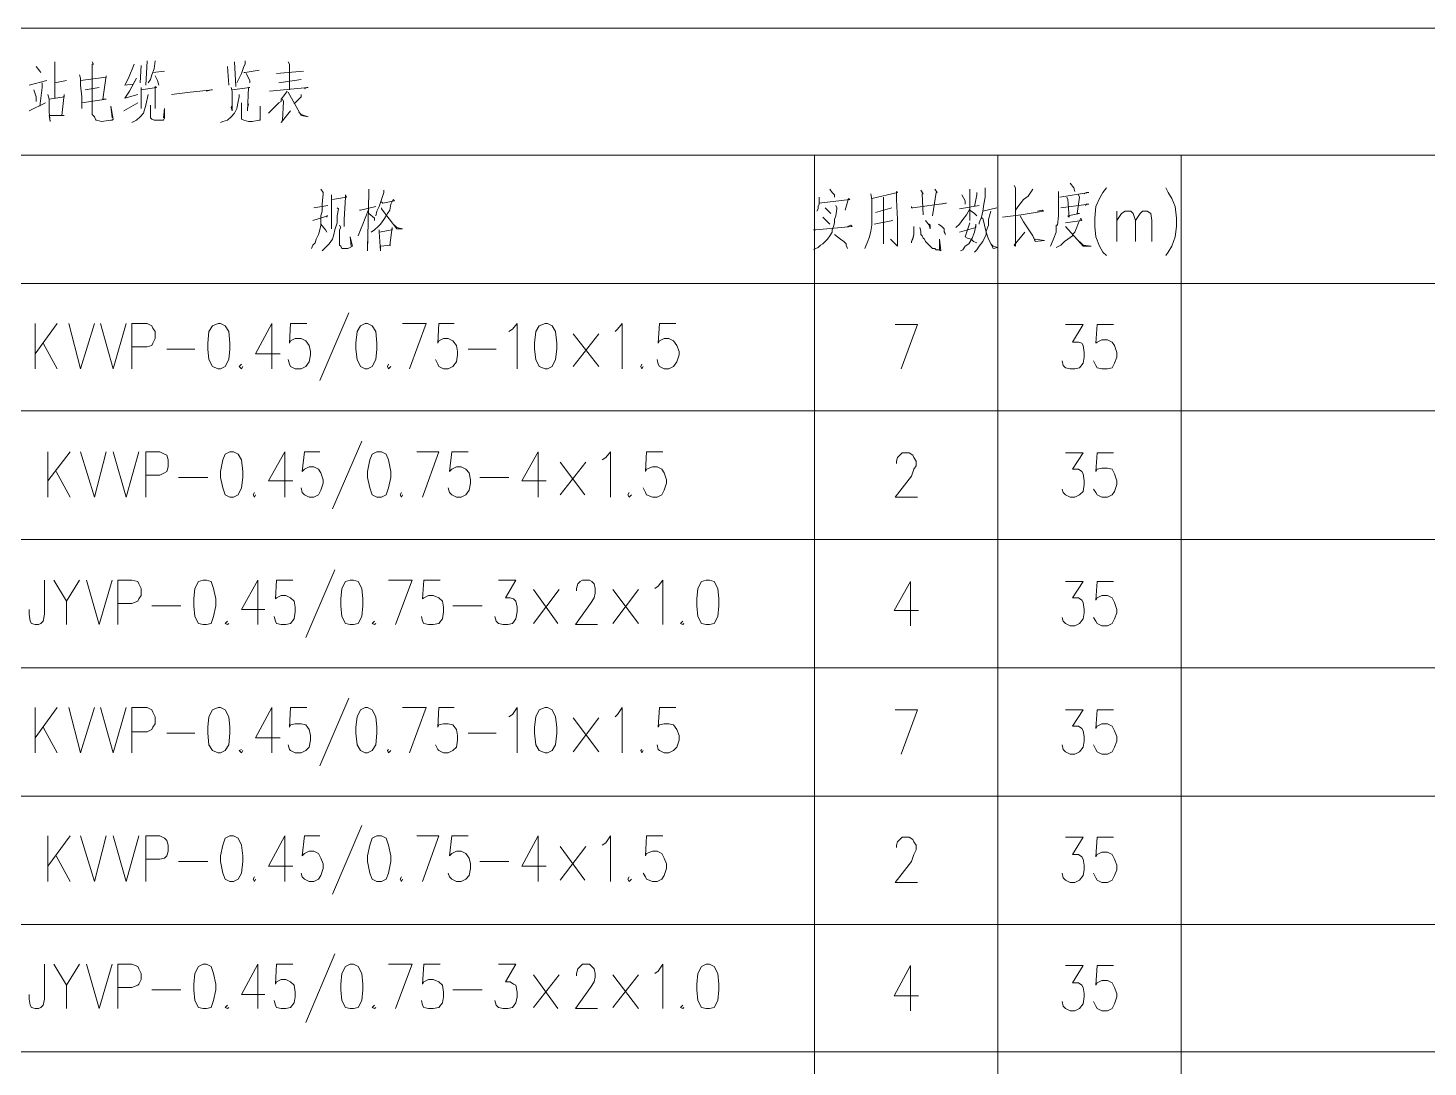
# Model space of a CAD drawing. Header units: millimetres. Extents: x 201 to 11482, y -7821 to 251.
# Drawn here: x 3396.4 to 3472.6, y -6773.3 to -6716.8 of the extents above; entities that cross this region are included whole.
import ezdxf

# ---------------------------------------------------------------- set-up
doc = ezdxf.new("R2010")
doc.units = ezdxf.units.MM

msp = doc.modelspace()

# ---------------------------------------------------------------- linework, layer by layer
at = {"color": 0, "lineweight": 18}
for points in [[(3548.745, -6723.713), (3548.745, -6716.792), (3240.008, -6716.792), (3240.008, -6723.713), (3548.745, -6723.713)], [(3397.869, -6718.633), (3397.869, -6718.824), (3397.869, -6720.602)], [(3399.901, -6718.633), (3399.964, -6718.76), (3399.901, -6718.76), (3399.901, -6719.395), (3399.901, -6720.665), (3399.901, -6721.237), (3399.901, -6721.491), (3400.028, -6721.618), (3400.091, -6721.808), (3400.155, -6721.808), (3400.409, -6721.872), (3400.917, -6721.808), (3400.98, -6721.808), (3401.044, -6721.745), (3400.917, -6721.046), (3400.98, -6721.681)], [(3402.187, -6718.76), (3401.869, -6719.522), (3401.679, -6719.903), (3401.679, -6719.903), (3402.123, -6719.84), (3402.314, -6719.522), (3401.933, -6720.221), (3401.679, -6720.602), (3401.679, -6720.602), (3402.377, -6720.411)], [(3402.885, -6718.57), (3402.822, -6719.903)], [(3403.33, -6718.57), (3403.266, -6719.014), (3403.139, -6719.332), (3403.076, -6719.586), (3402.949, -6719.776)], [(3407.648, -6718.633), (3407.711, -6719.967)], [(3408.219, -6718.57), (3408.219, -6718.76), (3408.156, -6718.887), (3408.029, -6719.268), (3407.902, -6719.522), (3407.775, -6719.776)], [(3410.569, -6718.633), (3410.632, -6718.76), (3410.632, -6720.157)], [(3396.853, -6718.887), (3397.043, -6719.141), (3397.107, -6719.205)], [(3399.202, -6719.332), (3399.266, -6719.522), (3399.266, -6719.903), (3399.329, -6720.538), (3399.329, -6720.538), (3399.329, -6721.173), (3399.329, -6720.856), (3400.663, -6720.665), (3400.472, -6720.665), (3400.663, -6719.395), (3400.663, -6719.459), (3399.266, -6719.649)], [(3402.568, -6718.824), (3402.504, -6719.776)], [(3403.203, -6719.205), (3403.838, -6719.141)], [(3403.33, -6719.395), (3403.457, -6719.649), (3403.52, -6719.903)], [(3407.267, -6718.887), (3407.33, -6719.903)], [(3408.156, -6719.205), (3408.219, -6719.205), (3408.981, -6719.078)], [(3408.283, -6719.268), (3408.473, -6719.649), (3408.473, -6719.776)], [(3409.934, -6719.268), (3411.394, -6719.141)], [(3396.472, -6719.903), (3397.424, -6719.649)], [(3396.726, -6720.157), (3396.853, -6720.538), (3396.853, -6720.792)], [(3397.17, -6719.776), (3397.17, -6720.03), (3397.043, -6721.046)], [(3397.869, -6719.776), (3398.504, -6719.649)], [(3399.52, -6720.157), (3400.282, -6720.03)], [(3402.568, -6720.157), (3403.393, -6720.03), (3403.33, -6719.967), (3403.33, -6721.173)], [(3402.568, -6720.03), (3402.568, -6720.157), (3402.568, -6720.792), (3402.568, -6720.856), (3402.568, -6721.173)], [(3404.219, -6720.411), (3405.235, -6720.284), (3406.441, -6720.157), (3406.378, -6720.157), (3406.124, -6720.221)], [(3407.457, -6720.03), (3407.521, -6720.221), (3407.521, -6721.3), (3407.457, -6721.11), (3407.521, -6720.983)], [(3407.521, -6720.157), (3408.473, -6720.03), (3408.41, -6720.03), (3408.346, -6721.3), (3408.346, -6721.173), (3408.41, -6720.919)], [(3410.505, -6720.221), (3410.378, -6720.411), (3410.188, -6720.665), (3410.188, -6720.792), (3410.061, -6720.856), (3409.934, -6720.983), (3409.743, -6721.173), (3409.616, -6721.3), (3409.489, -6721.427)], [(3409.553, -6720.221), (3411.648, -6720.03), (3411.585, -6720.03), (3411.458, -6720.094)], [(3410.061, -6719.776), (3411.267, -6719.586)], [(3410.569, -6720.284), (3411.267, -6721.554), (3411.648, -6721.618), (3411.267, -6721.491), (3411.14, -6721.364)], [(3396.472, -6721.3), (3397.361, -6720.856)], [(3397.488, -6720.411), (3397.551, -6720.665), (3397.551, -6721.364), (3397.615, -6721.872), (3397.551, -6721.554), (3398.377, -6721.554), (3398.25, -6721.554), (3398.377, -6720.411), (3398.377, -6720.538), (3397.551, -6720.665)], [(3401.615, -6721.3), (3402.377, -6720.856)], [(3402.949, -6720.411), (3402.822, -6720.983), (3402.695, -6721.427), (3402.504, -6721.618), (3402.314, -6721.808), (3402.06, -6721.935)], [(3403.076, -6720.983), (3403.076, -6721.554), (3403.076, -6721.681), (3403.139, -6721.745), (3403.266, -6721.808), (3403.457, -6721.808), (3403.647, -6721.808), (3403.774, -6721.808), (3403.838, -6721.681), (3403.838, -6721.173), (3403.774, -6721.681)], [(3407.902, -6720.411), (3407.902, -6720.538), (3407.838, -6720.792), (3407.775, -6721.173), (3407.648, -6721.427), (3407.457, -6721.618), (3407.267, -6721.808), (3407.013, -6721.872), (3406.886, -6721.935)], [(3408.029, -6720.856), (3408.029, -6720.919), (3408.029, -6720.983), (3408.029, -6721.491), (3408.029, -6721.681), (3408.029, -6721.745), (3408.156, -6721.808), (3408.41, -6721.872), (3408.6, -6721.872), (3408.981, -6721.808), (3409.045, -6721.808), (3409.045, -6721.046), (3409.045, -6721.808)], [(3410.251, -6720.665), (3410.315, -6720.792), (3410.251, -6721.808), (3410.188, -6721.935), (3410.696, -6721.3)], [(3411.267, -6720.411), (3411.267, -6720.538), (3410.886, -6720.919)], [(3389.36, -6730.698), (3439.207, -6730.698), (3439.207, -6723.713)], [(3439.207, -6730.698), (3449.177, -6730.698), (3449.177, -6723.713)], [(3449.177, -6730.698), (3459.146, -6730.698), (3459.146, -6723.713)], [(3459.146, -6730.698), (3548.745, -6730.698), (3548.745, -6723.713)], [(3412.347, -6725.555), (3412.474, -6725.745), (3412.474, -6725.809), (3412.41, -6726.38), (3412.41, -6726.761), (3412.347, -6727.015), (3412.347, -6727.269), (3412.347, -6727.523), (3412.283, -6727.777), (3412.22, -6728.031), (3412.093, -6728.285), (3412.029, -6728.476), (3411.902, -6728.603), (3411.839, -6728.793)], [(3414.95, -6725.555), (3414.95, -6725.745), (3414.887, -6728.92), (3414.887, -6728.793), (3414.887, -6728.412)], [(3415.776, -6725.618), (3415.776, -6725.745), (3415.649, -6726.126), (3415.522, -6726.507), (3415.395, -6726.761), (3415.331, -6727.015)], [(3440.033, -6725.555), (3440.16, -6725.745), (3440.287, -6725.872), (3440.287, -6725.999)], [(3444.986, -6725.618), (3445.113, -6725.809), (3445.049, -6725.809), (3445.113, -6726.952)], [(3445.748, -6725.555), (3445.875, -6725.745), (3445.811, -6725.745), (3445.621, -6727.015)], [(3447.653, -6725.555), (3447.653, -6725.745), (3447.653, -6727.269), (3447.653, -6727.015), (3447.653, -6726.888)], [(3448.478, -6725.491), (3448.478, -6725.618), (3448.478, -6725.999), (3448.415, -6726.38), (3448.351, -6726.761), (3448.288, -6727.079), (3448.161, -6727.396), (3448.161, -6727.46)], [(3450.066, -6725.364), (3450.129, -6725.491), (3450.129, -6728.666), (3450.066, -6728.603), (3450.637, -6727.904)], [(3451.082, -6725.555), (3450.828, -6725.936), (3450.574, -6726.126), (3450.32, -6726.444), (3450.129, -6726.698)], [(3453.114, -6725.237), (3453.304, -6725.491), (3453.368, -6725.682)], [(3455.082, -6725.491), (3454.892, -6725.745), (3454.701, -6726.063), (3454.511, -6726.507), (3454.447, -6727.142), (3454.447, -6727.587), (3454.511, -6728.158), (3454.701, -6728.666), (3454.892, -6728.984), (3455.082, -6729.174)], [(3458.321, -6725.491), (3458.448, -6725.745), (3458.638, -6726.063), (3458.829, -6726.507), (3458.892, -6727.142), (3458.892, -6727.587), (3458.829, -6728.158), (3458.638, -6728.666), (3458.448, -6728.984), (3458.321, -6729.174)], [(3412.918, -6725.872), (3412.918, -6726.063), (3412.918, -6727.46), (3412.918, -6727.714), (3412.918, -6727.587), (3412.918, -6727.333)], [(3412.982, -6726.126), (3413.744, -6725.999), (3413.68, -6725.872), (3413.68, -6725.999), (3413.617, -6727.206), (3413.617, -6727.587), (3413.617, -6727.46), (3413.617, -6727.333)], [(3415.649, -6726.253), (3415.712, -6726.317), (3416.347, -6726.19), (3416.284, -6726.126), (3416.157, -6726.38), (3416.093, -6726.698), (3415.966, -6726.888), (3415.903, -6727.015), (3415.776, -6727.206), (3415.585, -6727.46), (3415.458, -6727.587), (3415.268, -6727.777), (3415.077, -6727.904)], [(3439.461, -6725.999), (3439.461, -6726.253), (3439.461, -6726.38), (3439.398, -6726.507), (3439.398, -6726.634), (3439.334, -6726.761)], [(3439.461, -6726.317), (3441.112, -6726.126), (3441.049, -6726.063), (3440.858, -6726.698)], [(3442.255, -6725.809), (3442.319, -6726.126), (3442.319, -6726.444), (3442.319, -6727.015), (3442.319, -6727.523), (3442.255, -6727.841), (3442.192, -6728.158), (3442.065, -6728.476), (3442.001, -6728.603), (3441.938, -6728.793)], [(3442.319, -6726.063), (3443.716, -6725.745), (3443.652, -6725.682), (3443.652, -6726.126), (3443.716, -6727.206), (3443.716, -6727.777), (3443.716, -6727.904), (3443.716, -6728.285), (3443.716, -6728.539), (3443.716, -6728.666), (3443.335, -6728.285), (3443.652, -6728.603)], [(3442.954, -6725.999), (3442.954, -6728.158), (3442.954, -6728.539), (3442.954, -6728.349), (3442.954, -6728.031)], [(3444.478, -6726.507), (3444.478, -6726.571), (3444.541, -6726.571), (3446.383, -6726.317), (3446.319, -6726.317), (3446.065, -6726.38)], [(3447.208, -6725.872), (3447.399, -6726.19), (3447.399, -6726.38)], [(3448.034, -6725.745), (3448.034, -6725.872), (3447.907, -6726.507)], [(3452.479, -6725.682), (3452.479, -6726.063), (3452.479, -6726.571), (3452.479, -6727.015), (3452.415, -6727.523), (3452.352, -6727.523), (3452.352, -6727.904), (3452.225, -6728.222), (3452.098, -6728.539), (3452.034, -6728.666)], [(3452.542, -6725.999), (3454.13, -6725.745), (3454.003, -6725.745), (3453.876, -6725.809)], [(3452.606, -6726.571), (3454.13, -6726.38), (3454.003, -6726.38), (3453.939, -6726.444)], [(3452.923, -6725.999), (3452.987, -6726.126), (3453.05, -6727.079), (3452.987, -6727.015), (3453.622, -6726.888), (3453.495, -6726.888), (3453.622, -6725.999), (3453.558, -6725.872)], [(3411.902, -6727.269), (3412.728, -6727.015), (3412.664, -6727.015), (3412.664, -6727.079)], [(3411.966, -6726.571), (3412.728, -6726.444)], [(3413.236, -6726.571), (3413.299, -6726.634), (3413.236, -6727.015), (3413.236, -6727.396), (3413.109, -6727.777), (3413.045, -6728.031), (3412.982, -6728.285), (3412.791, -6728.539), (3412.664, -6728.666), (3412.537, -6728.793), (3412.41, -6728.92)], [(3414.95, -6726.634), (3414.76, -6727.142), (3414.633, -6727.46), (3414.506, -6727.777), (3414.379, -6728.095)], [(3414.442, -6726.698), (3414.506, -6726.698), (3415.331, -6726.507)], [(3414.95, -6726.888), (3415.268, -6727.142), (3415.268, -6727.269)], [(3415.649, -6726.571), (3415.649, -6726.634), (3416.474, -6727.714), (3416.792, -6727.714), (3416.474, -6727.65), (3416.347, -6727.523)], [(3440.35, -6726.444), (3440.414, -6726.571), (3440.414, -6726.634), (3440.35, -6727.015), (3440.287, -6727.206), (3440.287, -6727.396), (3440.223, -6727.587), (3440.16, -6727.777), (3440.16, -6727.904), (3440.033, -6728.095), (3439.906, -6728.285), (3439.779, -6728.412), (3439.652, -6728.539), (3439.525, -6728.603), (3439.398, -6728.73), (3439.271, -6728.793), (3439.144, -6728.857)], [(3439.652, -6727.079), (3439.842, -6727.269), (3439.969, -6727.396), (3440.033, -6727.46)], [(3439.779, -6726.571), (3439.969, -6726.761), (3440.033, -6726.825), (3440.096, -6726.888)], [(3443.398, -6726.571), (3442.509, -6726.825)], [(3447.653, -6726.634), (3447.462, -6726.952), (3447.272, -6727.206), (3447.081, -6727.46), (3446.891, -6727.65)], [(3447.081, -6726.634), (3448.161, -6726.444)], [(3447.653, -6726.698), (3447.907, -6726.888), (3448.034, -6727.015)], [(3448.796, -6726.761), (3448.669, -6727.206), (3448.669, -6727.523), (3448.542, -6727.841), (3448.542, -6728.031), (3448.351, -6728.412), (3448.161, -6728.666), (3448.034, -6728.857), (3447.907, -6728.984)], [(3448.288, -6727.142), (3448.351, -6727.142), (3448.542, -6727.904), (3448.669, -6728.285), (3448.859, -6728.666), (3448.923, -6728.793), (3449.177, -6728.73), (3448.923, -6728.666), (3448.796, -6728.539)], [(3448.351, -6726.761), (3449.113, -6726.571)], [(3449.431, -6727.079), (3450.447, -6726.952), (3451.653, -6726.761), (3451.59, -6726.698), (3451.336, -6726.761)], [(3450.383, -6727.015), (3450.574, -6727.333), (3450.828, -6727.714), (3451.082, -6728.095), (3451.209, -6728.412), (3451.717, -6728.349), (3451.209, -6728.285)], [(3452.86, -6727.396), (3453.749, -6727.269), (3453.685, -6727.142), (3453.558, -6727.396), (3453.431, -6727.714), (3453.368, -6727.904), (3453.241, -6728.031), (3453.241, -6728.095), (3452.987, -6728.285), (3452.796, -6728.412), (3452.606, -6728.603), (3452.352, -6728.73)], [(3455.654, -6727.269), (3455.908, -6726.888), (3456.098, -6726.761), (3456.416, -6726.761), (3456.543, -6726.888), (3456.67, -6727.269), (3456.67, -6728.412)], [(3455.654, -6728.412), (3455.654, -6726.761)], [(3456.67, -6727.269), (3456.924, -6726.888), (3457.051, -6726.761), (3457.305, -6726.761), (3457.495, -6726.888), (3457.559, -6727.269), (3457.559, -6728.412)], [(3412.347, -6727.46), (3412.601, -6727.777), (3412.664, -6727.904)], [(3413.363, -6727.523), (3413.426, -6727.65), (3413.363, -6727.777), (3413.363, -6728.539), (3413.363, -6728.603), (3413.426, -6728.666), (3413.49, -6728.793), (3413.553, -6728.793), (3413.807, -6728.793), (3413.934, -6728.73), (3414.061, -6728.666), (3413.934, -6728.158), (3413.998, -6728.666)], [(3415.522, -6727.777), (3415.522, -6727.904), (3415.585, -6728.92), (3415.585, -6728.666), (3416.157, -6728.603), (3416.093, -6728.603), (3416.22, -6727.65), (3416.22, -6727.777), (3415.522, -6727.904)], [(3439.144, -6727.777), (3439.271, -6727.777), (3439.271, -6727.777), (3441.239, -6727.587), (3441.176, -6727.523), (3440.985, -6727.587)], [(3442.446, -6727.46), (3443.462, -6727.269)], [(3444.605, -6727.587), (3444.605, -6727.841), (3444.605, -6728.031), (3444.541, -6728.285), (3444.478, -6728.412), (3444.478, -6728.476), (3444.478, -6728.412), (3444.541, -6728.222), (3444.605, -6728.031)], [(3444.922, -6727.65), (3444.986, -6727.841), (3444.986, -6728.031), (3445.049, -6728.095), (3445.113, -6728.222), (3445.176, -6728.285), (3445.24, -6728.412), (3445.303, -6728.476), (3445.43, -6728.603), (3445.494, -6728.666), (3445.621, -6728.793), (3445.748, -6728.793), (3445.811, -6728.857), (3445.938, -6728.857), (3446.065, -6728.92), (3446.002, -6728.285), (3446.002, -6728.857), (3445.938, -6728.857)], [(3445.24, -6727.269), (3445.43, -6727.523), (3445.494, -6727.714), (3445.494, -6727.523), (3445.43, -6727.46)], [(3445.938, -6727.46), (3446.129, -6727.587), (3446.256, -6727.714), (3446.256, -6727.904), (3446.319, -6728.031), (3446.256, -6727.841), (3446.256, -6727.714)], [(3447.081, -6727.904), (3447.97, -6727.65), (3447.97, -6727.46), (3447.97, -6727.523), (3447.907, -6727.904), (3447.78, -6728.222), (3447.589, -6728.539), (3447.399, -6728.666), (3447.272, -6728.857), (3447.145, -6728.92)], [(3447.653, -6727.396), (3447.399, -6728.158), (3447.526, -6728.222), (3447.716, -6728.285), (3447.843, -6728.412), (3448.034, -6728.476)], [(3452.86, -6727.587), (3452.86, -6727.587), (3453.812, -6728.666), (3454.257, -6728.666), (3453.812, -6728.603), (3453.622, -6728.412)], [(3440.287, -6728.031), (3440.604, -6728.285), (3440.795, -6728.412), (3440.922, -6728.539), (3440.922, -6728.603), (3440.985, -6728.793)], [(3451.082, -6728.095), (3451.209, -6728.349)], [(3389.36, -6737.62), (3439.207, -6737.62), (3439.207, -6730.698)], [(3439.207, -6737.62), (3449.177, -6737.62), (3449.177, -6730.698)], [(3449.177, -6737.62), (3459.146, -6737.62), (3459.146, -6730.698)], [(3459.146, -6737.62), (3548.745, -6737.62), (3548.745, -6730.698)], [(3413.871, -6732.286), (3412.283, -6735.969)], [(3397.996, -6732.857), (3396.789, -6734.508)], [(3396.789, -6735.334), (3396.789, -6732.857)], [(3398.631, -6732.857), (3399.266, -6735.334), (3400.028, -6732.857)], [(3400.345, -6732.857), (3401.044, -6735.334), (3401.742, -6732.857)], [(3402.06, -6735.334), (3402.06, -6732.857), (3402.885, -6732.857), (3403.139, -6732.984), (3403.203, -6733.111), (3403.33, -6733.302), (3403.33, -6733.683), (3403.203, -6733.937), (3403.139, -6734.064), (3402.885, -6734.127), (3402.06, -6734.127)], [(3406.759, -6732.857), (3406.441, -6732.984), (3406.251, -6733.302), (3406.187, -6733.937), (3406.187, -6734.254), (3406.251, -6734.826), (3406.441, -6735.207), (3406.759, -6735.334), (3406.886, -6735.334), (3407.14, -6735.207), (3407.33, -6734.826), (3407.394, -6734.254), (3407.394, -6733.937), (3407.33, -6733.302), (3407.14, -6732.984), (3406.886, -6732.857), (3406.759, -6732.857)], [(3409.68, -6735.334), (3409.68, -6732.857), (3408.791, -6734.508), (3410.124, -6734.508)], [(3411.585, -6732.857), (3410.696, -6732.857), (3410.632, -6733.937), (3410.696, -6733.81), (3410.95, -6733.683), (3411.267, -6733.683), (3411.521, -6733.81), (3411.712, -6734.064), (3411.775, -6734.381), (3411.775, -6734.572), (3411.712, -6734.953), (3411.521, -6735.207), (3411.267, -6735.334), (3410.95, -6735.334), (3410.696, -6735.207), (3410.632, -6735.08), (3410.569, -6734.826)], [(3414.76, -6732.857), (3414.506, -6732.984), (3414.315, -6733.302), (3414.252, -6733.937), (3414.252, -6734.254), (3414.315, -6734.826), (3414.506, -6735.207), (3414.76, -6735.334), (3414.887, -6735.334), (3415.141, -6735.207), (3415.331, -6734.826), (3415.395, -6734.254), (3415.395, -6733.937), (3415.331, -6733.302), (3415.141, -6732.984), (3414.887, -6732.857), (3414.76, -6732.857)], [(3416.792, -6732.857), (3418.062, -6732.857), (3417.173, -6735.334)], [(3419.586, -6732.857), (3418.76, -6732.857), (3418.697, -6733.937), (3418.76, -6733.81), (3419.014, -6733.683), (3419.268, -6733.683), (3419.522, -6733.81), (3419.713, -6734.064), (3419.776, -6734.381), (3419.776, -6734.572), (3419.713, -6734.953), (3419.522, -6735.207), (3419.268, -6735.334), (3419.014, -6735.334), (3418.76, -6735.207), (3418.697, -6735.08), (3418.57, -6734.826)], [(3422.57, -6733.302), (3422.761, -6733.175), (3423.015, -6732.857), (3423.015, -6735.334)], [(3424.539, -6732.857), (3424.221, -6732.984), (3424.031, -6733.302), (3423.967, -6733.937), (3423.967, -6734.254), (3424.031, -6734.826), (3424.221, -6735.207), (3424.539, -6735.334), (3424.666, -6735.334), (3424.92, -6735.207), (3425.11, -6734.826), (3425.174, -6734.254), (3425.174, -6733.937), (3425.11, -6733.302), (3424.92, -6732.984), (3424.666, -6732.857), (3424.539, -6732.857)], [(3428.349, -6733.302), (3428.476, -6733.175), (3428.73, -6732.857), (3428.73, -6735.334)], [(3431.651, -6732.857), (3430.762, -6732.857), (3430.698, -6733.937), (3430.762, -6733.81), (3431.016, -6733.683), (3431.27, -6733.683), (3431.524, -6733.81), (3431.714, -6734.064), (3431.841, -6734.381), (3431.841, -6734.572), (3431.714, -6734.953), (3431.524, -6735.207), (3431.27, -6735.334), (3431.016, -6735.334), (3430.762, -6735.207), (3430.698, -6735.08), (3430.635, -6734.826)], [(3443.589, -6732.921), (3444.795, -6732.921), (3443.906, -6735.334)], [(3452.86, -6732.921), (3453.812, -6732.921), (3453.241, -6733.873), (3453.558, -6733.873), (3453.749, -6733.937), (3453.812, -6734.064), (3453.876, -6734.445), (3453.876, -6734.699), (3453.812, -6735.016), (3453.622, -6735.27), (3453.368, -6735.334), (3453.114, -6735.334), (3452.86, -6735.27), (3452.733, -6735.143), (3452.669, -6734.889)], [(3455.463, -6732.921), (3454.574, -6732.921), (3454.511, -6733.937), (3454.574, -6733.873), (3454.828, -6733.746), (3455.146, -6733.746), (3455.4, -6733.873), (3455.527, -6734.064), (3455.654, -6734.445), (3455.654, -6734.699), (3455.527, -6735.016), (3455.4, -6735.27), (3455.146, -6735.334), (3454.828, -6735.334), (3454.574, -6735.27), (3454.511, -6735.143), (3454.384, -6734.889)], [(3397.234, -6733.937), (3397.996, -6735.334)], [(3426.063, -6733.429), (3427.46, -6735.207)], [(3426.063, -6735.207), (3427.46, -6733.429)], [(3403.965, -6734.254), (3405.489, -6734.254)], [(3420.348, -6734.254), (3421.872, -6734.254)], [(3408.029, -6735.08), (3407.902, -6735.207), (3408.029, -6735.334), (3408.092, -6735.207)], [(3416.03, -6735.08), (3415.966, -6735.207), (3416.03, -6735.334), (3416.157, -6735.207)], [(3429.809, -6735.08), (3429.746, -6735.207), (3429.809, -6735.334), (3429.873, -6735.207)], [(3389.36, -6744.605), (3439.207, -6744.605), (3439.207, -6737.62)], [(3439.207, -6744.605), (3449.177, -6744.605), (3449.177, -6737.62)], [(3449.177, -6744.605), (3459.146, -6744.605), (3459.146, -6737.62)], [(3459.146, -6744.605), (3548.745, -6744.605), (3548.745, -6737.62)], [(3414.569, -6739.271), (3412.982, -6742.954)], [(3398.694, -6739.842), (3397.488, -6741.43)], [(3397.488, -6742.319), (3397.488, -6739.842)], [(3399.266, -6739.842), (3400.028, -6742.319), (3400.663, -6739.842)], [(3401.044, -6739.842), (3401.742, -6742.319), (3402.441, -6739.842)], [(3402.822, -6742.319), (3402.822, -6739.842), (3403.584, -6739.842), (3403.838, -6739.969), (3403.965, -6740.033), (3404.028, -6740.287), (3404.028, -6740.668), (3403.965, -6740.922), (3403.838, -6740.985), (3403.584, -6741.112), (3402.822, -6741.112)], [(3407.394, -6739.842), (3407.14, -6739.969), (3407.013, -6740.287), (3406.886, -6740.922), (3406.886, -6741.239), (3407.013, -6741.811), (3407.14, -6742.192), (3407.394, -6742.319), (3407.584, -6742.319), (3407.838, -6742.192), (3408.029, -6741.811), (3408.092, -6741.239), (3408.092, -6740.922), (3408.029, -6740.287), (3407.838, -6739.969), (3407.584, -6739.842), (3407.394, -6739.842)], [(3410.378, -6742.319), (3410.378, -6739.842), (3409.489, -6741.43), (3410.823, -6741.43)], [(3412.283, -6739.842), (3411.458, -6739.842), (3411.331, -6740.922), (3411.458, -6740.795), (3411.712, -6740.668), (3411.966, -6740.668), (3412.22, -6740.795), (3412.347, -6740.985), (3412.474, -6741.366), (3412.474, -6741.557), (3412.347, -6741.938), (3412.22, -6742.192), (3411.966, -6742.319), (3411.712, -6742.319), (3411.458, -6742.192), (3411.331, -6742.065), (3411.267, -6741.811)], [(3415.395, -6739.842), (3415.141, -6739.969), (3415.014, -6740.287), (3414.887, -6740.922), (3414.887, -6741.239), (3415.014, -6741.811), (3415.141, -6742.192), (3415.395, -6742.319), (3415.649, -6742.319), (3415.903, -6742.192), (3416.03, -6741.811), (3416.157, -6741.239), (3416.157, -6740.922), (3416.03, -6740.287), (3415.903, -6739.969), (3415.649, -6739.842), (3415.395, -6739.842)], [(3417.554, -6739.842), (3418.76, -6739.842), (3417.871, -6742.319)], [(3420.348, -6739.842), (3419.459, -6739.842), (3419.332, -6740.922), (3419.459, -6740.795), (3419.713, -6740.668), (3419.967, -6740.668), (3420.221, -6740.795), (3420.411, -6740.985), (3420.475, -6741.366), (3420.475, -6741.557), (3420.411, -6741.938), (3420.221, -6742.192), (3419.967, -6742.319), (3419.713, -6742.319), (3419.459, -6742.192), (3419.332, -6742.065), (3419.268, -6741.811)], [(3424.158, -6742.319), (3424.158, -6739.842), (3423.269, -6741.43), (3424.602, -6741.43)], [(3427.65, -6740.287), (3427.841, -6740.16), (3428.095, -6739.842), (3428.095, -6742.319)], [(3430.952, -6739.842), (3430.063, -6739.842), (3430, -6740.922), (3430.063, -6740.795), (3430.381, -6740.668), (3430.635, -6740.668), (3430.889, -6740.795), (3431.016, -6740.985), (3431.143, -6741.366), (3431.143, -6741.557), (3431.016, -6741.938), (3430.889, -6742.192), (3430.635, -6742.319), (3430.381, -6742.319), (3430.063, -6742.192), (3430, -6742.065), (3429.873, -6741.811)], [(3443.652, -6740.477), (3443.652, -6740.35), (3443.716, -6740.16), (3443.843, -6740.033), (3443.97, -6739.906), (3444.351, -6739.906), (3444.541, -6740.033), (3444.605, -6740.16), (3444.732, -6740.35), (3444.732, -6740.604), (3444.605, -6740.795), (3444.478, -6741.176), (3443.589, -6742.319), (3444.795, -6742.319)], [(3452.86, -6739.906), (3453.812, -6739.906), (3453.241, -6740.795), (3453.558, -6740.795), (3453.749, -6740.922), (3453.812, -6741.049), (3453.876, -6741.43), (3453.876, -6741.62), (3453.812, -6742.001), (3453.622, -6742.192), (3453.368, -6742.319), (3453.114, -6742.319), (3452.86, -6742.192), (3452.733, -6742.065), (3452.669, -6741.874)], [(3455.463, -6739.906), (3454.574, -6739.906), (3454.511, -6740.922), (3454.574, -6740.795), (3454.828, -6740.731), (3455.146, -6740.731), (3455.4, -6740.795), (3455.527, -6741.049), (3455.654, -6741.43), (3455.654, -6741.62), (3455.527, -6742.001), (3455.4, -6742.192), (3455.146, -6742.319), (3454.828, -6742.319), (3454.574, -6742.192), (3454.511, -6742.065), (3454.384, -6741.874)], [(3425.364, -6740.414), (3426.698, -6742.192)], [(3425.364, -6742.192), (3426.761, -6740.414)], [(3397.932, -6740.922), (3398.694, -6742.319)], [(3404.6, -6741.239), (3406.187, -6741.239)], [(3420.983, -6741.239), (3422.57, -6741.239)], [(3408.727, -6742.065), (3408.664, -6742.192), (3408.727, -6742.319), (3408.791, -6742.192)], [(3416.728, -6742.065), (3416.665, -6742.192), (3416.728, -6742.319), (3416.792, -6742.192)], [(3429.111, -6742.065), (3429.047, -6742.192), (3429.111, -6742.319), (3429.238, -6742.192)], [(3439.207, -6744.605), (3439.207, -6751.59), (3449.177, -6751.59)], [(3449.177, -6744.605), (3449.177, -6751.59), (3459.146, -6751.59), (3459.146, -6744.605)], [(3459.146, -6751.59), (3548.745, -6751.59), (3548.745, -6744.605)], [(3397.297, -6746.827), (3397.297, -6748.669), (3397.234, -6749.05), (3397.107, -6749.177), (3396.98, -6749.24), (3396.789, -6749.24), (3396.599, -6749.177), (3396.535, -6749.05), (3396.472, -6748.669), (3396.472, -6748.415)], [(3397.805, -6746.827), (3398.504, -6747.97), (3399.202, -6746.827)], [(3399.583, -6746.827), (3400.282, -6749.24), (3400.98, -6746.827)], [(3401.298, -6749.24), (3401.298, -6746.827), (3402.06, -6746.827), (3402.377, -6746.891), (3402.441, -6747.018), (3402.568, -6747.272), (3402.568, -6747.653), (3402.441, -6747.843), (3402.377, -6747.97), (3402.06, -6748.097), (3401.298, -6748.097)], [(3405.933, -6746.827), (3405.679, -6746.891), (3405.489, -6747.272), (3405.425, -6747.843), (3405.425, -6748.224), (3405.489, -6748.796), (3405.679, -6749.177), (3405.933, -6749.24), (3406.124, -6749.24), (3406.378, -6749.177), (3406.505, -6748.796), (3406.632, -6748.224), (3406.632, -6747.843), (3406.505, -6747.272), (3406.378, -6746.891), (3406.124, -6746.827), (3405.933, -6746.827)], [(3408.918, -6749.24), (3408.918, -6746.827), (3408.029, -6748.415), (3409.299, -6748.415)], [(3410.823, -6746.827), (3409.934, -6746.827), (3409.87, -6747.843), (3409.934, -6747.78), (3410.188, -6747.653), (3410.442, -6747.653), (3410.696, -6747.78), (3410.886, -6747.97), (3410.95, -6748.288), (3410.95, -6748.542), (3410.886, -6748.923), (3410.696, -6749.177), (3410.442, -6749.24), (3410.188, -6749.24), (3409.934, -6749.177), (3409.87, -6749.05), (3409.807, -6748.796)], [(3413.109, -6746.256), (3411.521, -6749.939)], [(3413.934, -6746.827), (3413.68, -6746.891), (3413.49, -6747.272), (3413.426, -6747.843), (3413.426, -6748.224), (3413.49, -6748.796), (3413.68, -6749.177), (3413.934, -6749.24), (3414.125, -6749.24), (3414.379, -6749.177), (3414.569, -6748.796), (3414.633, -6748.224), (3414.633, -6747.843), (3414.569, -6747.272), (3414.379, -6746.891), (3414.125, -6746.827), (3413.934, -6746.827)], [(3416.03, -6746.827), (3417.3, -6746.827), (3416.411, -6749.24)], [(3418.824, -6746.827), (3417.935, -6746.827), (3417.871, -6747.843), (3417.935, -6747.78), (3418.189, -6747.653), (3418.443, -6747.653), (3418.76, -6747.78), (3418.951, -6747.97), (3419.014, -6748.288), (3419.014, -6748.542), (3418.951, -6748.923), (3418.76, -6749.177), (3418.443, -6749.24), (3418.189, -6749.24), (3417.935, -6749.177), (3417.871, -6749.05), (3417.808, -6748.796)], [(3421.999, -6746.827), (3422.951, -6746.827), (3422.38, -6747.78), (3422.634, -6747.78), (3422.824, -6747.843), (3422.951, -6747.97), (3423.015, -6748.288), (3423.015, -6748.542), (3422.951, -6748.923), (3422.761, -6749.177), (3422.507, -6749.24), (3422.253, -6749.24), (3421.999, -6749.177), (3421.872, -6749.05), (3421.808, -6748.796)], [(3426.253, -6747.399), (3426.253, -6747.272), (3426.317, -6747.018), (3426.444, -6746.891), (3426.571, -6746.827), (3426.952, -6746.827), (3427.079, -6746.891), (3427.206, -6747.018), (3427.269, -6747.272), (3427.269, -6747.526), (3427.206, -6747.78), (3427.015, -6748.097), (3426.19, -6749.24), (3427.396, -6749.24)], [(3430.508, -6747.272), (3430.698, -6747.145), (3430.952, -6746.827), (3430.952, -6749.24)], [(3433.302, -6746.827), (3433.048, -6746.891), (3432.857, -6747.272), (3432.794, -6747.843), (3432.794, -6748.224), (3432.857, -6748.796), (3433.048, -6749.177), (3433.302, -6749.24), (3433.492, -6749.24), (3433.746, -6749.177), (3433.937, -6748.796), (3434, -6748.224), (3434, -6747.843), (3433.937, -6747.272), (3433.746, -6746.891), (3433.492, -6746.827), (3433.302, -6746.827)], [(3444.414, -6749.304), (3444.414, -6746.891), (3443.525, -6748.478), (3444.859, -6748.478)], [(3452.86, -6746.891), (3453.812, -6746.891), (3453.241, -6747.78), (3453.558, -6747.78), (3453.749, -6747.907), (3453.812, -6748.034), (3453.876, -6748.415), (3453.876, -6748.605), (3453.812, -6748.923), (3453.622, -6749.177), (3453.368, -6749.304), (3453.114, -6749.304), (3452.86, -6749.177), (3452.733, -6749.05), (3452.669, -6748.859)], [(3455.463, -6746.891), (3454.574, -6746.891), (3454.511, -6747.907), (3454.574, -6747.78), (3454.828, -6747.653), (3455.146, -6747.653), (3455.4, -6747.78), (3455.527, -6748.034), (3455.654, -6748.415), (3455.654, -6748.605), (3455.527, -6748.923), (3455.4, -6749.177), (3455.146, -6749.304), (3454.828, -6749.304), (3454.574, -6749.177), (3454.511, -6749.05), (3454.384, -6748.859)], [(3423.904, -6747.335), (3425.237, -6749.177)], [(3423.904, -6749.177), (3425.301, -6747.335)], [(3428.222, -6747.335), (3429.619, -6749.177)], [(3428.222, -6749.177), (3429.619, -6747.335)], [(3398.504, -6747.97), (3398.504, -6749.24)], [(3403.139, -6748.224), (3404.727, -6748.224)], [(3419.522, -6748.224), (3421.11, -6748.224)], [(3407.267, -6749.05), (3407.14, -6749.177), (3407.267, -6749.24), (3407.33, -6749.177)], [(3415.268, -6749.05), (3415.141, -6749.177), (3415.268, -6749.24), (3415.331, -6749.177)], [(3432.032, -6749.05), (3431.905, -6749.177), (3432.032, -6749.24), (3432.095, -6749.177)], [(3389.36, -6751.59), (3439.207, -6751.59)], [(3389.36, -6751.59), (3389.36, -6758.575), (3439.207, -6758.575)], [(3439.207, -6751.59), (3439.207, -6758.575), (3449.177, -6758.575)], [(3449.177, -6751.59), (3449.177, -6758.575), (3459.146, -6758.575), (3459.146, -6751.59)], [(3459.146, -6758.575), (3548.745, -6758.575), (3548.745, -6751.59)], [(3397.996, -6753.749), (3396.789, -6755.4)], [(3396.789, -6756.225), (3396.789, -6753.749)], [(3398.631, -6753.749), (3399.266, -6756.225), (3400.028, -6753.749)], [(3400.345, -6753.749), (3401.044, -6756.225), (3401.742, -6753.749)], [(3402.06, -6756.225), (3402.06, -6753.749), (3402.885, -6753.749), (3403.139, -6753.876), (3403.203, -6754.003), (3403.33, -6754.257), (3403.33, -6754.638), (3403.203, -6754.828), (3403.139, -6754.955), (3402.885, -6755.082), (3402.06, -6755.082)], [(3406.759, -6753.749), (3406.441, -6753.876), (3406.251, -6754.257), (3406.187, -6754.828), (3406.187, -6755.146), (3406.251, -6755.781), (3406.441, -6756.098), (3406.759, -6756.225), (3406.886, -6756.225), (3407.14, -6756.098), (3407.33, -6755.781), (3407.394, -6755.146), (3407.394, -6754.828), (3407.33, -6754.257), (3407.14, -6753.876), (3406.886, -6753.749), (3406.759, -6753.749)], [(3409.68, -6756.225), (3409.68, -6753.749), (3408.791, -6755.4), (3410.124, -6755.4)], [(3411.585, -6753.749), (3410.696, -6753.749), (3410.632, -6754.828), (3410.696, -6754.701), (3410.95, -6754.638), (3411.267, -6754.638), (3411.521, -6754.701), (3411.712, -6754.955), (3411.775, -6755.273), (3411.775, -6755.527), (3411.712, -6755.908), (3411.521, -6756.098), (3411.267, -6756.225), (3410.95, -6756.225), (3410.696, -6756.098), (3410.632, -6756.035), (3410.569, -6755.781)], [(3413.871, -6753.241), (3412.283, -6756.924)], [(3414.76, -6753.749), (3414.506, -6753.876), (3414.315, -6754.257), (3414.252, -6754.828), (3414.252, -6755.146), (3414.315, -6755.781), (3414.506, -6756.098), (3414.76, -6756.225), (3414.887, -6756.225), (3415.141, -6756.098), (3415.331, -6755.781), (3415.395, -6755.146), (3415.395, -6754.828), (3415.331, -6754.257), (3415.141, -6753.876), (3414.887, -6753.749), (3414.76, -6753.749)], [(3416.792, -6753.749), (3418.062, -6753.749), (3417.173, -6756.225)], [(3419.586, -6753.749), (3418.76, -6753.749), (3418.697, -6754.828), (3418.76, -6754.701), (3419.014, -6754.638), (3419.268, -6754.638), (3419.522, -6754.701), (3419.713, -6754.955), (3419.776, -6755.273), (3419.776, -6755.527), (3419.713, -6755.908), (3419.522, -6756.098), (3419.268, -6756.225), (3419.014, -6756.225), (3418.76, -6756.098), (3418.697, -6756.035), (3418.57, -6755.781)], [(3422.57, -6754.257), (3422.761, -6754.13), (3423.015, -6753.749), (3423.015, -6756.225)], [(3424.539, -6753.749), (3424.221, -6753.876), (3424.031, -6754.257), (3423.967, -6754.828), (3423.967, -6755.146), (3424.031, -6755.781), (3424.221, -6756.098), (3424.539, -6756.225), (3424.666, -6756.225), (3424.92, -6756.098), (3425.11, -6755.781), (3425.174, -6755.146), (3425.174, -6754.828), (3425.11, -6754.257), (3424.92, -6753.876), (3424.666, -6753.749), (3424.539, -6753.749)], [(3428.349, -6754.257), (3428.476, -6754.13), (3428.73, -6753.749), (3428.73, -6756.225)], [(3431.651, -6753.749), (3430.762, -6753.749), (3430.698, -6754.828), (3430.762, -6754.701), (3431.016, -6754.638), (3431.27, -6754.638), (3431.524, -6754.701), (3431.714, -6754.955), (3431.841, -6755.273), (3431.841, -6755.527), (3431.714, -6755.908), (3431.524, -6756.098), (3431.27, -6756.225), (3431.016, -6756.225), (3430.762, -6756.098), (3430.698, -6756.035), (3430.635, -6755.781)], [(3426.063, -6754.32), (3427.46, -6756.162)], [(3426.063, -6756.162), (3427.46, -6754.32)], [(3443.589, -6753.876), (3444.795, -6753.876), (3443.906, -6756.289)], [(3452.86, -6753.876), (3453.812, -6753.876), (3453.241, -6754.765), (3453.558, -6754.765), (3453.749, -6754.892), (3453.812, -6755.019), (3453.876, -6755.336), (3453.876, -6755.59), (3453.812, -6755.908), (3453.622, -6756.162), (3453.368, -6756.289), (3453.114, -6756.289), (3452.86, -6756.162), (3452.733, -6756.035), (3452.669, -6755.781)], [(3455.463, -6753.876), (3454.574, -6753.876), (3454.511, -6754.892), (3454.574, -6754.765), (3454.828, -6754.638), (3455.146, -6754.638), (3455.4, -6754.765), (3455.527, -6755.019), (3455.654, -6755.336), (3455.654, -6755.59), (3455.527, -6755.908), (3455.4, -6756.162), (3455.146, -6756.289), (3454.828, -6756.289), (3454.574, -6756.162), (3454.511, -6756.035), (3454.384, -6755.781)], [(3397.234, -6754.828), (3397.996, -6756.225)], [(3403.965, -6755.146), (3405.489, -6755.146)], [(3420.348, -6755.146), (3421.872, -6755.146)], [(3408.029, -6756.035), (3407.902, -6756.098), (3408.029, -6756.225), (3408.092, -6756.098)], [(3416.03, -6756.035), (3415.966, -6756.098), (3416.03, -6756.225), (3416.157, -6756.098)], [(3429.809, -6756.035), (3429.746, -6756.098), (3429.809, -6756.225), (3429.873, -6756.098)], [(3389.36, -6758.575), (3389.36, -6765.56), (3439.207, -6765.56)], [(3439.207, -6758.575), (3439.207, -6765.56), (3449.177, -6765.56)], [(3449.177, -6758.575), (3449.177, -6765.56), (3459.146, -6765.56), (3459.146, -6758.575)], [(3459.146, -6765.56), (3548.745, -6765.56), (3548.745, -6758.575)], [(3414.569, -6760.162), (3412.982, -6763.909)], [(3398.694, -6760.734), (3397.488, -6762.385)], [(3397.488, -6763.21), (3397.488, -6760.734)], [(3399.266, -6760.734), (3400.028, -6763.21), (3400.663, -6760.734)], [(3401.044, -6760.734), (3401.742, -6763.21), (3402.441, -6760.734)], [(3402.822, -6763.21), (3402.822, -6760.734), (3403.584, -6760.734), (3403.838, -6760.861), (3403.965, -6760.988), (3404.028, -6761.242), (3404.028, -6761.559), (3403.965, -6761.813), (3403.838, -6761.94), (3403.584, -6762.004), (3402.822, -6762.004)], [(3407.394, -6760.734), (3407.14, -6760.861), (3407.013, -6761.242), (3406.886, -6761.813), (3406.886, -6762.131), (3407.013, -6762.766), (3407.14, -6763.083), (3407.394, -6763.21), (3407.584, -6763.21), (3407.838, -6763.083), (3408.029, -6762.766), (3408.092, -6762.131), (3408.092, -6761.813), (3408.029, -6761.242), (3407.838, -6760.861), (3407.584, -6760.734), (3407.394, -6760.734)], [(3410.378, -6763.21), (3410.378, -6760.734), (3409.489, -6762.385), (3410.823, -6762.385)], [(3412.283, -6760.734), (3411.458, -6760.734), (3411.331, -6761.813), (3411.458, -6761.686), (3411.712, -6761.559), (3411.966, -6761.559), (3412.22, -6761.686), (3412.347, -6761.94), (3412.474, -6762.258), (3412.474, -6762.512), (3412.347, -6762.893), (3412.22, -6763.083), (3411.966, -6763.21), (3411.712, -6763.21), (3411.458, -6763.083), (3411.331, -6762.956), (3411.267, -6762.766)], [(3415.395, -6760.734), (3415.141, -6760.861), (3415.014, -6761.242), (3414.887, -6761.813), (3414.887, -6762.131), (3415.014, -6762.766), (3415.141, -6763.083), (3415.395, -6763.21), (3415.649, -6763.21), (3415.903, -6763.083), (3416.03, -6762.766), (3416.157, -6762.131), (3416.157, -6761.813), (3416.03, -6761.242), (3415.903, -6760.861), (3415.649, -6760.734), (3415.395, -6760.734)], [(3417.554, -6760.734), (3418.76, -6760.734), (3417.871, -6763.21)], [(3420.348, -6760.734), (3419.459, -6760.734), (3419.332, -6761.813), (3419.459, -6761.686), (3419.713, -6761.559), (3419.967, -6761.559), (3420.221, -6761.686), (3420.411, -6761.94), (3420.475, -6762.258), (3420.475, -6762.512), (3420.411, -6762.893), (3420.221, -6763.083), (3419.967, -6763.21), (3419.713, -6763.21), (3419.459, -6763.083), (3419.332, -6762.956), (3419.268, -6762.766)], [(3424.158, -6763.21), (3424.158, -6760.734), (3423.269, -6762.385), (3424.602, -6762.385)], [(3425.364, -6761.305), (3426.698, -6763.147)], [(3425.364, -6763.147), (3426.761, -6761.305)], [(3427.65, -6761.242), (3427.841, -6761.115), (3428.095, -6760.734), (3428.095, -6763.21)], [(3430.952, -6760.734), (3430.063, -6760.734), (3430, -6761.813), (3430.063, -6761.686), (3430.381, -6761.559), (3430.635, -6761.559), (3430.889, -6761.686), (3431.016, -6761.94), (3431.143, -6762.258), (3431.143, -6762.512), (3431.016, -6762.893), (3430.889, -6763.083), (3430.635, -6763.21), (3430.381, -6763.21), (3430.063, -6763.083), (3430, -6762.956), (3429.873, -6762.766)], [(3443.652, -6761.369), (3443.652, -6761.242), (3443.716, -6761.051), (3443.843, -6760.924), (3443.97, -6760.797), (3444.351, -6760.797), (3444.541, -6760.924), (3444.605, -6761.051), (3444.732, -6761.242), (3444.732, -6761.496), (3444.605, -6761.75), (3444.478, -6762.131), (3443.589, -6763.274), (3444.795, -6763.274)], [(3452.86, -6760.797), (3453.812, -6760.797), (3453.241, -6761.75), (3453.558, -6761.75), (3453.749, -6761.877), (3453.812, -6762.004), (3453.876, -6762.321), (3453.876, -6762.575), (3453.812, -6762.893), (3453.622, -6763.147), (3453.368, -6763.274), (3453.114, -6763.274), (3452.86, -6763.147), (3452.733, -6763.02), (3452.669, -6762.766)], [(3455.463, -6760.797), (3454.574, -6760.797), (3454.511, -6761.877), (3454.574, -6761.75), (3454.828, -6761.623), (3455.146, -6761.623), (3455.4, -6761.75), (3455.527, -6762.004), (3455.654, -6762.321), (3455.654, -6762.575), (3455.527, -6762.893), (3455.4, -6763.147), (3455.146, -6763.274), (3454.828, -6763.274), (3454.574, -6763.147), (3454.511, -6763.02), (3454.384, -6762.766)], [(3397.932, -6761.813), (3398.694, -6763.21)], [(3404.6, -6762.131), (3406.187, -6762.131)], [(3420.983, -6762.131), (3422.57, -6762.131)], [(3408.727, -6762.956), (3408.664, -6763.083), (3408.727, -6763.21), (3408.791, -6763.083)], [(3416.728, -6762.956), (3416.665, -6763.083), (3416.728, -6763.21), (3416.792, -6763.083)], [(3429.111, -6762.956), (3429.047, -6763.083), (3429.111, -6763.21), (3429.238, -6763.083)], [(3389.36, -6765.56), (3389.36, -6772.481), (3439.207, -6772.481)], [(3439.207, -6765.56), (3439.207, -6772.481), (3449.177, -6772.481)], [(3449.177, -6765.56), (3449.177, -6772.481), (3459.146, -6772.481), (3459.146, -6765.56)], [(3459.146, -6772.481), (3548.745, -6772.481), (3548.745, -6765.56)], [(3413.109, -6767.147), (3411.521, -6770.894)], [(3397.297, -6767.719), (3397.297, -6769.624), (3397.234, -6769.941), (3397.107, -6770.068), (3396.98, -6770.132), (3396.789, -6770.132), (3396.599, -6770.068), (3396.535, -6769.941), (3396.472, -6769.624), (3396.472, -6769.37)], [(3397.805, -6767.719), (3398.504, -6768.862), (3399.202, -6767.719)], [(3399.583, -6767.719), (3400.282, -6770.132), (3400.98, -6767.719)], [(3401.298, -6770.132), (3401.298, -6767.719), (3402.06, -6767.719), (3402.377, -6767.846), (3402.441, -6767.973), (3402.568, -6768.227), (3402.568, -6768.544), (3402.441, -6768.798), (3402.377, -6768.862), (3402.06, -6768.989), (3401.298, -6768.989)], [(3405.933, -6767.719), (3405.679, -6767.846), (3405.489, -6768.227), (3405.425, -6768.798), (3405.425, -6769.116), (3405.489, -6769.687), (3405.679, -6770.068), (3405.933, -6770.132), (3406.124, -6770.132), (3406.378, -6770.068), (3406.505, -6769.687), (3406.632, -6769.116), (3406.632, -6768.798), (3406.505, -6768.227), (3406.378, -6767.846), (3406.124, -6767.719), (3405.933, -6767.719)], [(3408.918, -6770.132), (3408.918, -6767.719), (3408.029, -6769.37), (3409.299, -6769.37)], [(3410.823, -6767.719), (3409.934, -6767.719), (3409.87, -6768.798), (3409.934, -6768.671), (3410.188, -6768.544), (3410.442, -6768.544), (3410.696, -6768.671), (3410.886, -6768.862), (3410.95, -6769.243), (3410.95, -6769.497), (3410.886, -6769.814), (3410.696, -6770.068), (3410.442, -6770.132), (3410.188, -6770.132), (3409.934, -6770.068), (3409.87, -6769.941), (3409.807, -6769.687)], [(3413.934, -6767.719), (3413.68, -6767.846), (3413.49, -6768.227), (3413.426, -6768.798), (3413.426, -6769.116), (3413.49, -6769.687), (3413.68, -6770.068), (3413.934, -6770.132), (3414.125, -6770.132), (3414.379, -6770.068), (3414.569, -6769.687), (3414.633, -6769.116), (3414.633, -6768.798), (3414.569, -6768.227), (3414.379, -6767.846), (3414.125, -6767.719), (3413.934, -6767.719)], [(3416.03, -6767.719), (3417.3, -6767.719), (3416.411, -6770.132)], [(3418.824, -6767.719), (3417.935, -6767.719), (3417.871, -6768.798), (3417.935, -6768.671), (3418.189, -6768.544), (3418.443, -6768.544), (3418.76, -6768.671), (3418.951, -6768.862), (3419.014, -6769.243), (3419.014, -6769.497), (3418.951, -6769.814), (3418.76, -6770.068), (3418.443, -6770.132), (3418.189, -6770.132), (3417.935, -6770.068), (3417.871, -6769.941), (3417.808, -6769.687)], [(3421.999, -6767.719), (3422.951, -6767.719), (3422.38, -6768.671), (3422.634, -6768.671), (3422.824, -6768.798), (3422.951, -6768.862), (3423.015, -6769.243), (3423.015, -6769.497), (3422.951, -6769.814), (3422.761, -6770.068), (3422.507, -6770.132), (3422.253, -6770.132), (3421.999, -6770.068), (3421.872, -6769.941), (3421.808, -6769.687)], [(3423.904, -6768.29), (3425.237, -6770.132)], [(3423.904, -6770.068), (3425.301, -6768.29)], [(3426.253, -6768.354), (3426.253, -6768.227), (3426.317, -6767.973), (3426.444, -6767.846), (3426.571, -6767.719), (3426.952, -6767.719), (3427.079, -6767.846), (3427.206, -6767.973), (3427.269, -6768.227), (3427.269, -6768.417), (3427.206, -6768.671), (3427.015, -6768.989), (3426.19, -6770.132), (3427.396, -6770.132)], [(3428.222, -6768.29), (3429.619, -6770.132)], [(3428.222, -6770.068), (3429.619, -6768.29)], [(3430.508, -6768.227), (3430.698, -6768.1), (3430.952, -6767.719), (3430.952, -6770.132)], [(3433.302, -6767.719), (3433.048, -6767.846), (3432.857, -6768.227), (3432.794, -6768.798), (3432.794, -6769.116), (3432.857, -6769.687), (3433.048, -6770.068), (3433.302, -6770.132), (3433.492, -6770.132), (3433.746, -6770.068), (3433.937, -6769.687), (3434, -6769.116), (3434, -6768.798), (3433.937, -6768.227), (3433.746, -6767.846), (3433.492, -6767.719), (3433.302, -6767.719)], [(3444.414, -6770.259), (3444.414, -6767.782), (3443.525, -6769.433), (3444.859, -6769.433)], [(3452.86, -6767.782), (3453.812, -6767.782), (3453.241, -6768.735), (3453.558, -6768.735), (3453.749, -6768.862), (3453.812, -6768.989), (3453.876, -6769.306), (3453.876, -6769.497), (3453.812, -6769.878), (3453.622, -6770.132), (3453.368, -6770.259), (3453.114, -6770.259), (3452.86, -6770.132), (3452.733, -6770.005), (3452.669, -6769.751)], [(3455.463, -6767.782), (3454.574, -6767.782), (3454.511, -6768.862), (3454.574, -6768.735), (3454.828, -6768.608), (3455.146, -6768.608), (3455.4, -6768.735), (3455.527, -6768.989), (3455.654, -6769.306), (3455.654, -6769.497), (3455.527, -6769.878), (3455.4, -6770.132), (3455.146, -6770.259), (3454.828, -6770.259), (3454.574, -6770.132), (3454.511, -6770.005), (3454.384, -6769.751)], [(3398.504, -6768.862), (3398.504, -6770.132)], [(3403.139, -6769.116), (3404.727, -6769.116)], [(3419.522, -6769.116), (3421.11, -6769.116)], [(3407.267, -6769.941), (3407.14, -6770.068), (3407.267, -6770.132), (3407.33, -6770.068)], [(3415.268, -6769.941), (3415.141, -6770.068), (3415.268, -6770.132), (3415.331, -6770.068)], [(3432.032, -6769.941), (3431.905, -6770.068), (3432.032, -6770.132), (3432.095, -6770.068)], [(3439.207, -6772.481), (3439.207, -6779.466), (3449.177, -6779.466)], [(3449.177, -6772.481), (3449.177, -6779.466), (3459.146, -6779.466), (3459.146, -6772.481)]]:
    msp.add_lwpolyline(points, dxfattribs=at)

doc.saveas('drawing.dxf')
